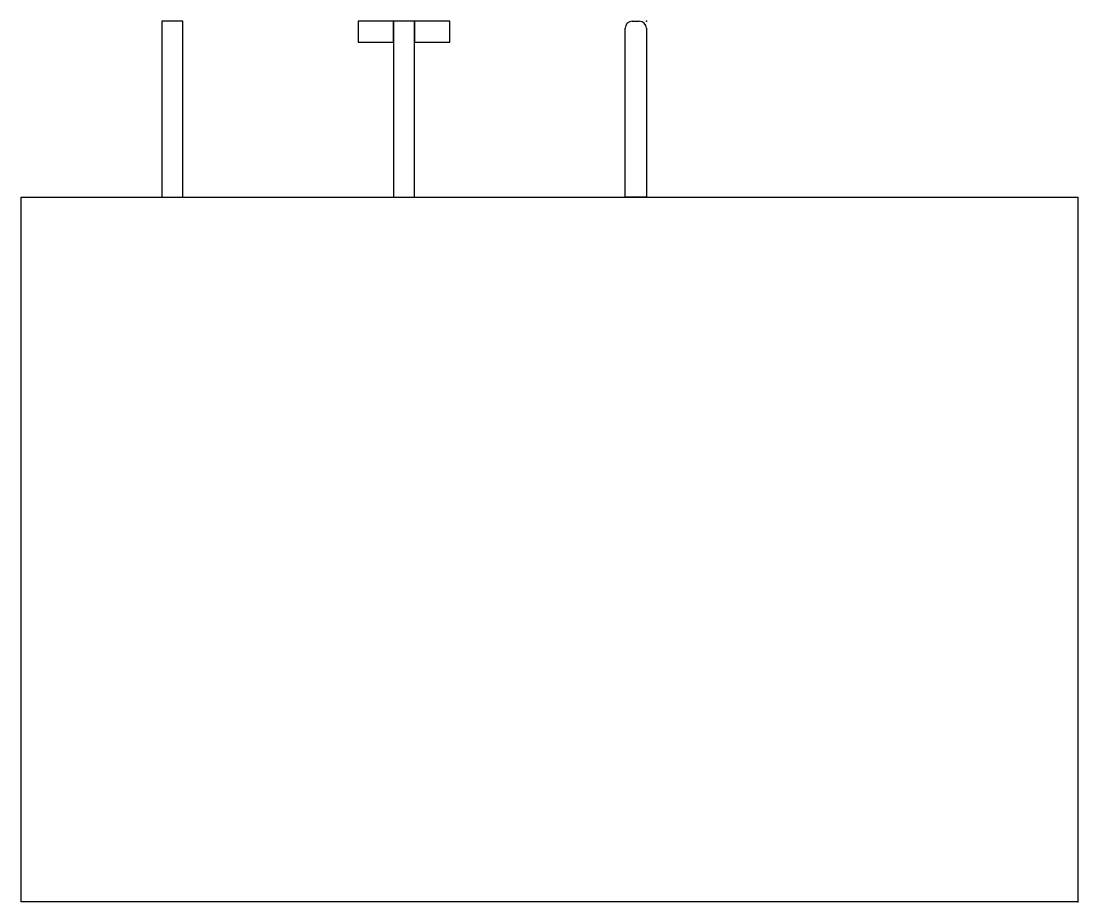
# Model space of a CAD drawing. Header units: millimetres. Extents: x -150 to 0, y 0 to 125.
import ezdxf

# ---------------------------------------------------------------- set-up
doc = ezdxf.new("R2010")
doc.units = ezdxf.units.MM
doc.header["$MEASUREMENT"] = 0
doc.layers.add('verkefni_2_tolvustudd_finger v2_Sketch1', color=7, linetype='Continuous')

msp = doc.modelspace()

# ---------------------------------------------------------------- linework, layer by layer
at = {"layer": 'verkefni_2_tolvustudd_finger v2_Sketch1'}
for p, q in [((-127.05, 125), (-130.05, 125)), ((-130.05, 125), (-130.05, 100)), ((-127.05, 100), (-127.05, 125)), ((-102.15, 125), (-102.15, 122)), ((-97.15, 125), (-102.15, 125)), ((-97.15, 122), (-97.15, 125)), ((-94.15, 125), (-97.15, 125)), ((-97.15, 125), (-97.15, 100)), ((-89.15, 125), (-94.15, 125)), ((-94.15, 100), (-94.15, 125)), ((-94.15, 125), (-94.15, 122)), ((-89.15, 122), (-89.15, 125)), ((-63.25, 125), (-62.25, 125)), ((-64.25, 100), (-64.25, 124)), ((-61.25, 124), (-61.25, 100)), ((-102.15, 122), (-97.15, 122)), ((-94.15, 122), (-89.15, 122)), ((-150, 0), (-150, 100)), ((-150, 100), (0, 100)), ((-130.05, 100), (-127.05, 100)), ((-97.15, 100), (-94.15, 100)), ((-61.25, 100), (-64.25, 100)), ((0, 100), (0, 0)), ((0, 0), (-150, 0))]:
    msp.add_line(p, q, dxfattribs=at)
for centre, start, end in [((-63.25, 124), 90, 180), ((-62.25, 124), 0, 90)]:
    msp.add_arc(centre, 1, start, end, dxfattribs=at)
for p in [(-61.25, 125), (0, 0)]:
    msp.add_point(p, dxfattribs=at)

doc.saveas('drawing.dxf')
